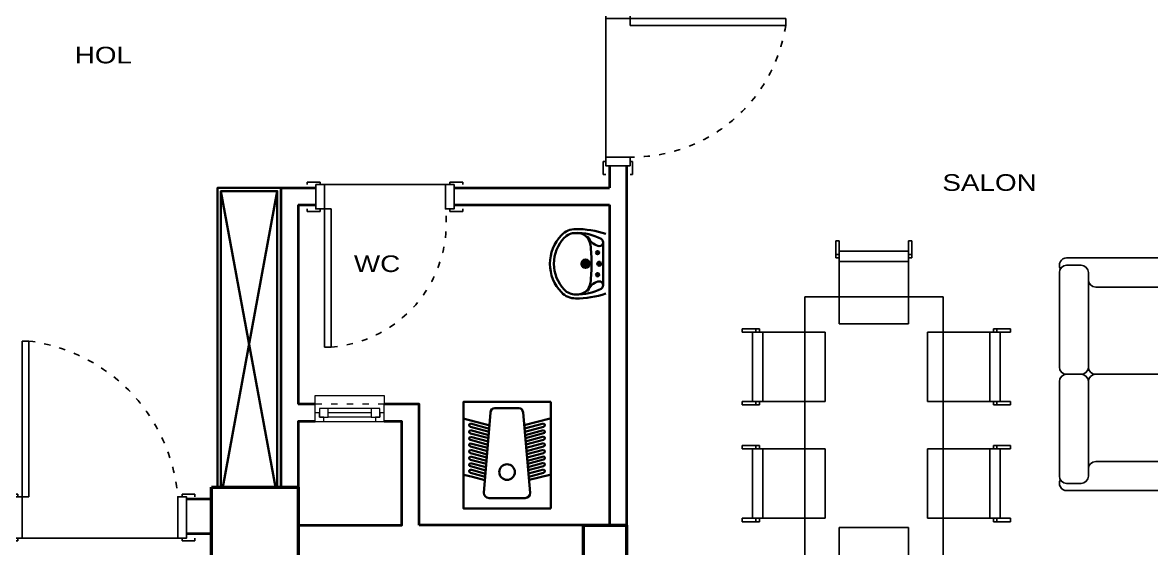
# Model space of a CAD drawing. Header units: millimetres. Extents: x 505988 to 508607, y 4596729 to 4598439.
# Drawn here: x 507600 to 508252, y 4597706 to 4598010 of the extents above; entities that cross this region are included whole.
import ezdxf

# ---------------------------------------------------------------- set-up
doc = ezdxf.new("R2010")
doc.units = ezdxf.units.MM
doc.linetypes.add('ACAD_ISO03W100', pattern=[30, 12, -18])
doc.layers.add('14_ISLAK_MEKAN_TEFRİŞ', color=134, linetype='Continuous')
doc.layers.add('7_TEFRİŞ', color=183, linetype='Continuous')
for name, color, linetype, lineweight in [('duvar_40', 7, 'Continuous', 40), ('KAPI-PEN', 155, 'Continuous', 18), ('KOLON', 40, 'Continuous', 50), ('Pencere', 150, 'Continuous', 25), ('SV', 191, 'Continuous', 15), ('TEFRIS', 127, 'Continuous', 35), ('yazı', 255, 'Continuous', 20)]:
    doc.layers.add(name, color=color, linetype=linetype, lineweight=lineweight)
doc.styles.add('2', font='Arial')

# ---------------------------------------------------------------- blocks, each defined once
blk = doc.blocks.new('sdvfbgh')
at = {"color": 0, "lineweight": 35}
for p, q in [((474802.597929, 4589905.882609), (474802.597929, 4589967.382609)), ((474757.457239, 4589949.184036), (474752.338923, 4589947.889941)), ((474756.198678, 4589946.843594), (474764.702465, 4589949.122176)), ((474757.457239, 4589949.184036), (474764.510632, 4589951.073987)), ((474798.452074, 4589946.775331), (474789.948288, 4589949.053914)), ((474790.116221, 4589950.908428), (474802.058825, 4589947.889941)), ((474752.33824, 4589947.892045), (474752.100419, 4589947.828321)), ((474756.198678, 4589944.979059), (474764.865261, 4589947.301263)), ((474756.198678, 4589943.043594), (474765.042439, 4589945.413272)), ((474756.198678, 4589941.179059), (474765.205234, 4589943.592359)), ((474798.452074, 4589941.110797), (474789.445518, 4589943.524096)), ((474798.452074, 4589942.975331), (474789.608314, 4589945.34501)), ((474798.452074, 4589944.910797), (474789.785492, 4589947.233001)), ((474802.059508, 4589947.892045), (474802.29733, 4589947.828321)), ((474756.198678, 4589939.243594), (474765.378647, 4589941.703359)), ((474756.198678, 4589937.379059), (474765.541443, 4589939.882445)), ((474756.198678, 4589935.443594), (474765.718621, 4589937.994454)), ((474756.198678, 4589933.579059), (474765.881416, 4589936.173541)), ((474798.452074, 4589933.510797), (474788.769336, 4589936.105279)), ((474798.452074, 4589935.375331), (474788.932132, 4589937.926192)), ((474798.452074, 4589937.310797), (474789.10931, 4589939.814183)), ((474798.452074, 4589939.175331), (474789.272106, 4589941.635096)), ((474756.198678, 4589931.643594), (474766.046885, 4589934.282413)), ((474756.198678, 4589929.779059), (474766.22139, 4589932.464637)), ((474756.198678, 4589927.843594), (474766.383094, 4589930.572499)), ((474798.452074, 4589927.775331), (474788.267659, 4589930.504237)), ((474798.452074, 4589929.710797), (474788.429363, 4589932.396374)), ((474798.452074, 4589931.575331), (474788.603868, 4589934.21415)), ((474756.198678, 4589925.979059), (474766.557598, 4589928.754723)), ((474756.198678, 4589924.043594), (474766.734776, 4589926.866732)), ((474756.198678, 4589922.179059), (474766.897572, 4589925.045819)), ((474756.198678, 4589920.243594), (474767.062007, 4589923.154414)), ((474798.452074, 4589920.175331), (474787.588745, 4589923.086151)), ((474798.452074, 4589922.110797), (474787.753181, 4589924.977557)), ((474798.452074, 4589923.975331), (474787.915977, 4589926.79847)), ((474798.452074, 4589925.910797), (474788.093154, 4589928.686461)), ((474752.059011, 4589915.355645), (474767.408668, 4589919.39122)), ((474756.198678, 4589918.379059), (474767.232883, 4589921.335665)), ((474802.338737, 4589915.355645), (474787.255827, 4589919.320636)), ((474798.452074, 4589918.310797), (474787.41787, 4589921.267403))]:
    blk.add_line(p, q, dxfattribs=at)
at = {"color": 0, "lineweight": 35, "flags": 128}
blk.add_lwpolyline([(474802.600207, 4589967.382609), (474752.098453, 4589967.382609), (474752.098453, 4589905.882609), (474802.598453, 4589905.882609)], dxfattribs=at)
blk.add_lwpolyline([(474787.783867, 4589961.382609), (474766.913039, 4589961.382609, 0.412123), (474763.902131, 4589958.40181), (474767.813521, 4589911.884691, 0.40125), (474770.331339, 4589909.382609), (474784.064655, 4589909.382609, 0.40125), (474786.582474, 4589911.884691), (474790.794775, 4589958.40181, 0.412123)], format="xyb", close=True, dxfattribs=at)
at = {"color": 0, "lineweight": 35}
blk.add_circle((474777.348453, 4589946.382609), 4.5, dxfattribs=at)
for centre, start, end in [((474756.47338, 4589945.918368), 106.236436, 254.77942), ((474756.47338, 4589942.118368), 106.236436, 254.77942), ((474798.177373, 4589945.850105), 285.22058, 73.763564), ((474798.177373, 4589942.050105), 285.22058, 73.763564), ((474756.47338, 4589938.318368), 106.236436, 254.77942), ((474798.177373, 4589938.250105), 285.22058, 73.763564), ((474756.47338, 4589934.518368), 106.236436, 254.77942), ((474756.47338, 4589930.718368), 106.236436, 254.77942), ((474798.177373, 4589934.450105), 285.22058, 73.763564), ((474798.177373, 4589930.650105), 285.22058, 73.763564), ((474756.47338, 4589926.918368), 106.236436, 254.77942), ((474756.47338, 4589923.118368), 106.236436, 254.77942), ((474798.177373, 4589926.850105), 285.22058, 73.763564), ((474798.177373, 4589923.050105), 285.22058, 73.763564), ((474756.47338, 4589919.318368), 106.236436, 254.77942), ((474798.177373, 4589919.250105), 285.22058, 73.763564)]:
    blk.add_arc(centre, 0.964555, start, end, dxfattribs=at)
blk = doc.blocks.new('dsfghj')
at = {"color": 0, "lineweight": 35}
for p, q in [((474613.25977, 4590005.703596), (474616.333377, 4590005.703596)), ((474613.565142, 4589997.703596), (474613.565142, 4589999.627204)), ((474614.765142, 4590007.27244), (474614.765142, 4590004.11184)), ((474623.438087, 4589997.703596), (474623.438087, 4590001.164793)), ((474611.521527, 4589997.703596), (474615.551322, 4589997.703596)), ((474613.565142, 4589997.703596), (474613.565142, 4589995.78323)), ((474614.765142, 4589988.095282), (474614.765142, 4589991.384015)), ((474619.581116, 4589997.703596), (474627.216515, 4589997.703596)), ((474623.438087, 4589997.703596), (474623.438087, 4589994.24564)), ((474613.25977, 4589989.703596), (474616.376066, 4589989.703596))]:
    blk.add_line(p, q, dxfattribs=at)
at = {"color": 0, "lineweight": 35, "flags": 128}
for points in [[(474608.765142, 4590019.228803, -0.087514), (474630.725373, 4590022.703472, -0.087514)], [(474621.539049, 4590017.011218, -0.237713), (474614.607578, 4590010.619973, -0.952509), (474612.275247, 4590015.70388, -0.127864), (474630.675929, 4590019.903909)], [(474619.165142, 4589997.703596, -0.028625), (474619.950466, 4590011.409839, -0.380474), (474629.467625, 4590019.913319, -0.380474)], [(474621.539049, 4590017.011218, -1.090035), (474622.187414, 4590016.547656, -1.090035)], [(474630.39066, 4590022.698066, -0.213368), (474640.950673, 4590018.328596, -0.213368)], [(474630.469346, 4590019.899172, -0.213368), (474638.917357, 4590016.403596, -0.191812), (474646.365142, 4589997.703596)], [(474640.950673, 4590018.328596, -0.191812), (474649.165142, 4589997.703596, -0.191812)], [(474615.965142, 4590005.703596, 1), (474613.565142, 4590005.703596, 1)], [(474615.965142, 4590005.703596, -1), (474613.565142, 4590005.703596, -1)], [(474620.438087, 4589997.703596, -1), (474626.438087, 4589997.703596, -1)], [(474621.598087, 4589997.703596, -1), (474625.278087, 4589997.703596, -1)], [(474612.165142, 4589997.703596, -1), (474614.965142, 4589997.703596, -1)], [(474612.165142, 4589997.703596, 1), (474614.965142, 4589997.703596, 1)], [(474619.165142, 4589997.703596, 0.028625), (474619.950466, 4589983.997352, 0.380474), (474629.467625, 4589975.493873, 0.380474)], [(474620.438087, 4589997.703596, 1), (474626.438087, 4589997.703596, 1)], [(474621.598087, 4589997.703596, 1), (474625.278087, 4589997.703596, 1)], [(474630.469346, 4589975.508019, 0.213368), (474638.917357, 4589979.003596, 0.191812), (474646.365142, 4589997.703596)], [(474640.950673, 4589977.078596, 0.191812), (474649.165142, 4589997.703596, 0.191812)], [(474621.539049, 4589978.395973, 0.237713), (474614.607578, 4589984.787218, 0.952509), (474612.275247, 4589979.703311, 0.127864), (474630.675929, 4589975.503282)], [(474615.965142, 4589989.703596, 1), (474613.565142, 4589989.703596, 1)], [(474615.965142, 4589989.703596, -1), (474613.565142, 4589989.703596, -1)], [(474608.765142, 4589976.178388, 0.087514), (474630.725373, 4589972.703719, 0.087514)], [(474621.539049, 4589978.395973, 1.090035), (474622.187414, 4589978.859535, 1.090035)], [(474630.39066, 4589972.709125, 0.213368), (474640.950673, 4589977.078596, 0.213368)]]:
    blk.add_lwpolyline(points, format="xyb", dxfattribs=at)
for points in [[(474610.765142, 4590013.218689), (474610.765142, 4589997.703596)], [(474610.765142, 4589982.188502), (474610.765142, 4589997.703596)], [(474611.722966, 4589997.703596), (474615.551322, 4589997.703596)], [(474620.04732, 4589997.703596), (474626.962938, 4589997.703596)]]:
    blk.add_lwpolyline(points, dxfattribs=at)
blk = doc.blocks.new('*U4')
at = {"layer": 'Pencere', "lineweight": 25, "ltscale": 5}
for p, q in [((-9, 7), (-9, 97)), ((-5, 97), (-9, 97)), ((-5, 7), (-5, 97)), ((-95, 7), (-95, 8.5)), ((-95, 8.5), (-87.5, 8.5)), ((-87.5, 8.5), (-87.5, 7)), ((-5, 7), (-9, 7)), ((-2.5, 7), (-2.5, 8.5)), ((-2.5, 8.5), (5, 8.5)), ((5, 8.5), (5, 7)), ((-95, -7), (-95, -8.5)), ((-95, -8.5), (-87.5, -8.5)), ((-87.5, -8.5), (-87.5, -7)), ((-5, -7), (-85, -7)), ((-2.5, -7), (-2.5, -8.5)), ((-2.5, -8.5), (5, -8.5)), ((5, -8.5), (5, -7))]:
    blk.add_line(p, q, dxfattribs=at)
at = {"layer": 'Pencere', "lineweight": 25, "ltscale": 5, "flags": 128}
for points in [[(-85, -7), (-85, 7), (-90, 7), (-90, -7), (-85, -7)], [(0, -7), (0, 7), (-5, 7), (-5, -7), (0, -7)]]:
    blk.add_lwpolyline(points, dxfattribs=at)
at = {"layer": 'Pencere', "linetype": 'ACAD_ISO03W100', "lineweight": 25, "ltscale": 0.3}
blk.add_arc((4.725012, 8.321101), 89.734737, 98.797976, 180.843556, dxfattribs=at)
blk = doc.blocks.new('*U5')
at = {"layer": 'Pencere', "lineweight": 25, "ltscale": 5}
for p, q in [((-9, 7), (-9, 86.899937)), ((-5, 86.899937), (-9, 86.899937)), ((-5, 7), (-5, 86.899937)), ((-85, 7), (-85, 8.5)), ((-85, 8.5), (-77.5, 8.5)), ((-77.5, 8.5), (-77.5, 7)), ((-5, 7), (-9, 7)), ((-2.5, 7), (-2.5, 8.5)), ((-2.5, 8.5), (5, 8.5)), ((5, 8.5), (5, 7)), ((-85, -7), (-85, -8.5)), ((-85, -8.5), (-77.5, -8.5)), ((-77.5, -8.5), (-77.5, -7)), ((-5, -7), (-75, -7)), ((-2.5, -7), (-2.5, -8.5)), ((-2.5, -8.5), (5, -8.5)), ((5, -8.5), (5, -7))]:
    blk.add_line(p, q, dxfattribs=at)
at = {"layer": 'Pencere', "lineweight": 25, "ltscale": 5, "flags": 128}
for points in [[(-75, -7), (-75, 7), (-80, 7), (-80, -7), (-75, -7)], [(0, -7), (0, 7), (-5, 7), (-5, -7), (0, -7)]]:
    blk.add_lwpolyline(points, dxfattribs=at)
at = {"layer": 'Pencere', "linetype": 'ACAD_ISO03W100', "lineweight": 25, "ltscale": 0.3}
blk.add_arc((-3.520318, 15.164474), 71.944448, 94.36819, 186.516136, dxfattribs=at)
blk = doc.blocks.new('*U6')
at = {"layer": 'Pencere', "lineweight": 25, "ltscale": 5}
for p, q in [((-9, 7), (-9, 97)), ((-5, 97), (-9, 97)), ((-5, 7), (-5, 97)), ((-105, 7), (-105, 8.5)), ((-105, 8.5), (-97.5, 8.5)), ((-97.5, 8.5), (-97.5, 7)), ((-5, 7), (-9, 7)), ((-2.5, 7), (-2.5, 8.5)), ((-2.5, 8.5), (5, 8.5)), ((5, 8.5), (5, 7)), ((-105, -17), (-105, -18.5)), ((-105, -18.5), (-97.5, -18.5)), ((-97.5, -18.5), (-97.5, -17)), ((-5, -17), (-95, -17)), ((-2.5, -17), (-2.5, -18.5)), ((-2.5, -18.5), (5, -18.5)), ((5, -18.5), (5, -17))]:
    blk.add_line(p, q, dxfattribs=at)
at = {"layer": 'Pencere', "lineweight": 25, "ltscale": 5, "flags": 128}
for points in [[(-95, -17), (-95, 7), (-100, 7), (-100, -17), (-95, -17)], [(0, -17), (0, 7), (-5, 7), (-5, -17), (0, -17)]]:
    blk.add_lwpolyline(points, dxfattribs=at)
at = {"layer": 'Pencere', "linetype": 'ACAD_ISO03W100', "lineweight": 25, "ltscale": 0.3}
blk.add_arc((3.59103, -1.12032), 98.92487, 97.312367, 175.291538, dxfattribs=at)
blk = doc.blocks.new('132')
at = {"layer": 'KAPI-PEN', "color": 134, "linetype": 'Continuous', "lineweight": 18}
for p, q in [((25.097827, 10.965131), (-14.902173, 10.965131)), ((-14.902173, 10.965131), (-14.902173, 5.965131)), ((25.097827, 5.965131), (25.097827, 10.965131)), ((-14.902173, 0.965131), (-12.402173, 0.965131)), ((-12.402173, 3.465131), (-7.402173, 3.465131)), ((-12.402173, -1.534869), (-12.402173, 3.465131)), ((-12.402173, 0.965131), (-12.402173, -1.534869)), ((-7.402173, 3.465131), (-7.402173, -1.534869)), ((-7.402173, 3.465131), (17.597827, 3.465131)), ((-7.402173, 0.965131), (17.597827, 0.965131)), ((17.597827, -1.534869), (17.597827, 3.465131)), ((17.597827, 3.465131), (22.597827, 3.465131)), ((22.597827, 3.465131), (22.597827, -1.534869)), ((22.597827, -1.534869), (22.597827, 0.965131)), ((22.597827, 0.965131), (25.097827, 0.965131)), ((-9.902173, -4.034869), (-14.902173, -4.034869)), ((-12.402173, -1.534869), (-9.902173, -1.534869)), ((-7.402173, -1.534869), (-12.402173, -1.534869)), ((-9.902173, -1.534869), (-9.902173, -4.034869)), ((20.097827, -4.034869), (-9.902173, -4.034869)), ((-7.402173, -1.534869), (17.597827, -1.534869)), ((22.597827, -1.534869), (17.597827, -1.534869)), ((20.097827, -4.034869), (20.097827, -1.534869)), ((20.097827, -1.534869), (22.597827, -1.534869)), ((25.097827, -4.034869), (20.097827, -4.034869))]:
    blk.add_line(p, q, dxfattribs=at)
at = {"layer": 'KAPI-PEN', "ltscale": 0.2}
for p, q in [((-14.902173, -4.034869), (-14.902173, 5.965131)), ((-14.902173, 5.965131), (-14.902173, 5.965131)), ((25.097827, -4.034869), (25.097827, 5.965131))]:
    blk.add_line(p, q, dxfattribs=at)
at = {"layer": 'KAPI-PEN', "color": 134, "linetype": 'ACAD_ISO03W100', "lineweight": 18, "ltscale": 0.3}
blk.add_line((-14.902173, 5.965131), (25.097827, 5.965131), dxfattribs=at)
blk = doc.blocks.new('SDFGBHNJ')
at = {"layer": '7_TEFRİŞ'}
for p, q in [((-42948.934588, 12394.475962), (-42883.934588, 12394.475962)), ((-42808.934588, 12394.475962), (-42873.934588, 12394.475962)), ((-42958.934588, 12389.475962), (-42958.934588, 12379.475962)), ((-42953.934588, 12379.475962), (-42953.934588, 12389.475962)), ((-42878.934588, 12379.475962), (-42878.934588, 12389.475962)), ((-42878.934588, 12379.475962), (-42878.934588, 12389.475962)), ((-42803.934588, 12379.475962), (-42803.934588, 12389.475962)), ((-42798.934588, 12389.475962), (-42798.934588, 12379.475962)), ((-42958.934588, 12379.475962), (-42958.934588, 12314.475962)), ((-42798.934588, 12379.475962), (-42798.934588, 12314.475962)), ((-42948.934588, 12374.475962), (-42943.934588, 12374.475962)), ((-42943.934588, 12374.475962), (-42888.934588, 12374.475962)), ((-42888.934588, 12374.475962), (-42883.934588, 12374.475962)), ((-42868.934588, 12374.475962), (-42873.934588, 12374.475962)), ((-42808.934588, 12374.475962), (-42868.934588, 12374.475962)), ((-42938.934588, 12369.475962), (-42938.934588, 12314.475962)), ((-42878.934588, 12369.475962), (-42878.934588, 12309.475962)), ((-42818.934588, 12369.475962), (-42818.934588, 12314.475962)), ((-42953.934588, 12309.475962), (-42943.934588, 12309.475962)), ((-42948.934588, 12309.475962), (-42948.934588, 12306.475962)), ((-42803.934588, 12309.475962), (-42813.934588, 12309.475962)), ((-42808.934588, 12309.475962), (-42808.934588, 12306.475962)), ((-42946.934588, 12304.475962), (-42883.934588, 12304.475962)), ((-42810.934588, 12304.475962), (-42873.934588, 12304.475962))]:
    blk.add_line(p, q, dxfattribs=at)
for centre, radius, start, end in [((-42953.934588, 12389.475962), 5, 60, 180), ((-42948.934588, 12389.475962), 5, 90, 180), ((-42883.934588, 12389.475962), 5, 0, 90), ((-42873.934588, 12389.475962), 5, 90, 180), ((-42808.934588, 12389.475962), 5, 0, 90), ((-42803.934588, 12389.475962), 5, 0, 120), ((-42948.934588, 12379.475962), 5, 180, 270), ((-42883.934588, 12379.475962), 5, 270, 0), ((-42873.934588, 12379.475962), 5, 180, 270), ((-42808.934588, 12379.475962), 5, 270, 0), ((-42943.934588, 12369.475962), 5, 0, 90), ((-42883.934588, 12369.475962), 5, 0, 90), ((-42873.934588, 12369.475962), 5, 90, 180), ((-42813.934588, 12369.475962), 5, 90, 180), ((-42953.934588, 12314.475962), 5, 180, 270), ((-42943.934588, 12314.475962), 5, 270, 0), ((-42883.934588, 12309.475962), 5, 270, 0), ((-42873.934588, 12309.475962), 5, 180, 270), ((-42813.934588, 12314.475962), 5, 180, 270), ((-42803.934588, 12314.475962), 5, 270, 0), ((-42946.934588, 12306.475962), 2, 180, 270), ((-42810.934588, 12306.475962), 2, 270, 0)]:
    blk.add_arc(centre, radius, start, end, dxfattribs=at)
blk = doc.blocks.new('ımasa')
at = {"layer": '7_TEFRİŞ'}
for p, q in [((22616.977771, 5631.319269), (22616.97777, 5621.36217)), ((22618.977771, 5631.319269), (22616.977771, 5631.319269)), ((22618.97777, 5625.362169), (22618.977771, 5631.319269)), ((22658.977769, 5631.319269), (22658.977769, 5625.362169)), ((22660.97777, 5631.319269), (22658.977769, 5631.319269)), ((22660.97777, 5621.36217), (22660.97777, 5631.319269)), ((22616.97777, 5621.36217), (22618.97777, 5621.36217)), ((22618.97777, 5623.362171), (22616.977771, 5623.362171)), ((22618.97777, 5625.362169), (22618.97777, 5583.362171)), ((22658.977772, 5625.362169), (22618.97777, 5625.362169)), ((22618.97777, 5621.36217), (22618.97777, 5623.362171)), ((22660.97777, 5623.362171), (22658.977769, 5623.362171)), ((22658.977769, 5623.362171), (22658.977769, 5621.36217)), ((22658.977769, 5621.36217), (22660.97777, 5621.36217)), ((22658.977772, 5583.362171), (22658.977772, 5625.362169)), ((22618.97777, 5619.362169), (22658.977772, 5619.362169)), ((22679.198008, 5598.815411), (22599.198008, 5598.815411)), ((22599.198008, 5598.815411), (22599.198008, 5448.815411)), ((22679.198008, 5448.815411), (22679.198008, 5598.815411)), ((22562.886879, 5580.503722), (22572.843978, 5580.503723)), ((22562.886879, 5578.503723), (22562.886879, 5580.503723)), ((22570.843977, 5578.503723), (22570.843977, 5580.503723)), ((22572.843978, 5580.503723), (22572.843978, 5578.503723)), ((22618.97777, 5583.362171), (22658.977772, 5583.362171)), ((22708.116392, 5580.503723), (22708.116392, 5578.503723)), ((22718.073491, 5580.503722), (22708.116392, 5580.503723)), ((22710.116393, 5578.503723), (22710.116393, 5580.503723)), ((22718.073491, 5578.503723), (22718.073491, 5580.503723)), ((22568.843978, 5578.503723), (22562.886879, 5578.503723)), ((22568.843978, 5578.503723), (22610.843977, 5578.503723)), ((22568.843978, 5538.503721), (22568.843978, 5578.503723)), ((22572.843978, 5578.503723), (22570.843977, 5578.503723)), ((22574.843979, 5578.503723), (22574.843979, 5538.503721)), ((22610.843977, 5578.503723), (22610.843977, 5538.503721)), ((22670.116393, 5578.503723), (22670.116392, 5538.503721)), ((22712.116391, 5578.503723), (22670.116393, 5578.503723)), ((22706.116391, 5578.503723), (22706.116391, 5538.503721)), ((22708.116392, 5578.503723), (22710.116393, 5578.503723)), ((22712.116391, 5578.503723), (22718.073491, 5578.503723)), ((22712.116391, 5538.503721), (22712.116391, 5578.503723)), ((22562.886879, 5538.503724), (22568.843978, 5538.503724)), ((22562.886879, 5536.503723), (22562.886879, 5538.503724)), ((22572.843978, 5536.503723), (22562.886879, 5536.503723)), ((22610.843977, 5538.503721), (22568.843978, 5538.503721)), ((22570.843977, 5536.503723), (22570.843977, 5538.503724)), ((22570.843977, 5538.503724), (22572.843978, 5538.503724)), ((22572.843978, 5538.503724), (22572.843978, 5536.503723)), ((22670.116392, 5538.503721), (22712.116391, 5538.503721)), ((22708.116392, 5538.503724), (22708.116392, 5536.503723)), ((22710.116393, 5538.503724), (22708.116392, 5538.503724)), ((22708.116392, 5536.503723), (22718.073491, 5536.503723)), ((22710.116393, 5536.503723), (22710.116393, 5538.503724)), ((22718.073491, 5538.503724), (22712.116391, 5538.503724)), ((22718.073491, 5536.503723), (22718.073491, 5538.503724)), ((22572.843977, 5512.988629), (22562.886878, 5512.988629)), ((22562.886878, 5512.988629), (22562.886878, 5510.988628)), ((22562.886878, 5510.988628), (22568.843978, 5510.988628)), ((22610.843977, 5510.988631), (22568.843978, 5510.988631)), ((22568.843978, 5510.988631), (22568.843978, 5470.988629)), ((22570.843976, 5512.988629), (22570.843976, 5510.988628)), ((22570.843976, 5510.988628), (22572.843977, 5510.988628)), ((22572.843977, 5510.988628), (22572.843977, 5512.988629)), ((22574.843978, 5470.988629), (22574.843978, 5510.988631)), ((22610.843976, 5470.988629), (22610.843977, 5510.988631)), ((22670.116392, 5470.988629), (22670.116392, 5510.988631)), ((22670.116392, 5510.988631), (22712.11639, 5510.988631)), ((22706.11639, 5470.988629), (22706.11639, 5510.988631)), ((22708.116391, 5510.988628), (22708.116391, 5512.988629)), ((22708.116391, 5512.988629), (22718.07349, 5512.988629)), ((22710.116392, 5510.988628), (22708.116391, 5510.988628)), ((22710.116392, 5512.988629), (22710.116392, 5510.988628)), ((22712.11639, 5510.988631), (22712.11639, 5470.988629)), ((22718.07349, 5510.988628), (22712.11639, 5510.988628)), ((22718.07349, 5512.988629), (22718.07349, 5510.988628)), ((22568.843978, 5470.988629), (22562.886878, 5470.988629)), ((22562.886878, 5470.988629), (22562.886878, 5468.988629)), ((22568.843978, 5470.988629), (22610.843976, 5470.988629)), ((22572.843977, 5470.988629), (22570.843976, 5470.988629)), ((22570.843976, 5470.988629), (22570.843976, 5468.988629)), ((22572.843977, 5468.988629), (22572.843977, 5470.988629)), ((22712.11639, 5470.988629), (22670.116392, 5470.988629)), ((22708.116391, 5468.988629), (22708.116391, 5470.988629)), ((22708.116391, 5470.988629), (22710.116392, 5470.988629)), ((22710.116392, 5470.988629), (22710.116392, 5468.988629)), ((22712.11639, 5470.988629), (22718.07349, 5470.988629)), ((22718.07349, 5470.988629), (22718.07349, 5468.988629)), ((22562.886878, 5468.98863), (22572.843977, 5468.988629)), ((22618.97777, 5465.72983), (22658.977772, 5465.729831)), ((22618.97777, 5423.729832), (22618.97777, 5465.72983)), ((22658.977772, 5465.729831), (22658.977772, 5423.729832)), ((22718.07349, 5468.98863), (22708.116391, 5468.988629)), ((22599.198008, 5448.815411), (22679.198008, 5448.815411)), ((22616.97777, 5427.729831), (22618.97777, 5427.729831)), ((22616.977771, 5417.772732), (22616.97777, 5427.729831)), ((22618.97777, 5425.72983), (22616.97777, 5425.72983)), ((22618.97777, 5429.729832), (22658.977772, 5429.729832)), ((22618.97777, 5427.729831), (22618.97777, 5425.72983)), ((22658.977769, 5427.729831), (22660.97777, 5427.729831)), ((22658.977769, 5425.72983), (22658.977769, 5427.729831)), ((22660.97777, 5425.72983), (22658.977769, 5425.72983)), ((22660.97777, 5427.729831), (22660.97777, 5417.772732)), ((22618.97777, 5417.772732), (22616.97777, 5417.772732)), ((22618.97777, 5423.729832), (22618.97777, 5417.772732)), ((22658.977772, 5423.729832), (22618.97777, 5423.729832)), ((22658.977769, 5417.772732), (22658.977769, 5423.729832)), ((22660.97777, 5417.772732), (22658.977769, 5417.772732))]:
    blk.add_line(p, q, dxfattribs=at)
blk = doc.blocks.new('13')
at = {"layer": 'TEFRIS'}
for p, q in [((507745.91549, 4597741.36061), (507714.422257, 4597912.360568)), ((507746.982551, 4597912.360568), (507715.489318, 4597741.36061))]:
    blk.add_line(p, q, dxfattribs=at)
at = {"layer": 'TEFRIS', "flags": 128}
for points in [[(507748.982551, 4597741.36061), (507748.982551, 4597914.360568), (507712.422257, 4597914.360568), (507712.422257, 4597741.36061)], [(507746.982551, 4597741.36061), (507746.982551, 4597912.360568), (507714.422257, 4597912.360568), (507714.422257, 4597741.36061)]]:
    blk.add_lwpolyline(points, dxfattribs=at)

msp = doc.modelspace()

# ---------------------------------------------------------------- linework, layer by layer
at = {"layer": 'duvar_40'}
for p, q in [((507938.982489, 4597927.068002), (507938.982489, 4597914.360568)), ((507948.982489, 4597927.068002), (507948.982489, 4597719.360568)), ((507748.982551, 4597914.360568), (507748.982551, 4597741.36061)), ((507748.982551, 4597914.360568), (507769.203225, 4597914.360568)), ((507849.203225, 4597914.360568), (507938.982489, 4597914.360568)), ((507758.982551, 4597904.360568), (507758.982551, 4597789.360568)), ((507758.982551, 4597904.360568), (507769.203225, 4597904.360568)), ((507849.203225, 4597904.360568), (507938.982489, 4597904.360568)), ((507938.982489, 4597904.360568), (507938.982489, 4597719.360831)), ((507708.982598, 4597734.360568), (507694.411553, 4597734.360568)), ((507923.982215, 4597719.360568), (507828.982551, 4597719.360568)), ((507708.982489, 4597714.360568), (507694.411553, 4597714.360568)), ((507708.982489, 4597714.360568), (507708.982489, 4597664.441326))]:
    msp.add_line(p, q, dxfattribs=at)
at = {"layer": 'duvar_40', "flags": 128}
for points in [[(507768.830789, 4597789.360568), (507758.982551, 4597789.360568)], [(507828.982551, 4597719.360568), (507828.982551, 4597789.360568), (507808.830789, 4597789.360568)], [(507768.830789, 4597779.360568), (507758.982551, 4597779.360568), (507758.982551, 4597719.360568), (507818.982551, 4597719.360568), (507818.982551, 4597779.360568), (507808.830789, 4597779.360568)]]:
    msp.add_lwpolyline(points, dxfattribs=at)
at = {"layer": 'KOLON', "flags": 128}
for points in [[(507708.9823, 4597741.36061), (507758.982253, 4597741.36061), (507758.982253, 4597691.360656), (507708.9823, 4597691.360656)], [(507923.982215, 4597719.360831), (507948.982191, 4597719.360831), (507948.982191, 4597449.360732), (507923.982215, 4597449.360732)]]:
    msp.add_lwpolyline(points, close=True, dxfattribs=at)

# ---------------------------------------------------------------- block references
at = {"layer": '14_ISLAK_MEKAN_TEFRİŞ', "xscale": -0.8, "yscale": 0.8, "zscale": 0.8}
msp.add_blockref('dsfghj', (887623.995062, 925872.254225), dxfattribs=at)
at = {"layer": '14_ISLAK_MEKAN_TEFRİŞ', "xscale": -1, "rotation": 180}
msp.add_blockref('sdvfbgh', (33102.492349, 9187696.434674), dxfattribs=at)
at = {"layer": '7_TEFRİŞ'}
for name, p in [('13', (0, 0)), ('ımasa', (485452.887589, 4592252.40303))]:
    msp.add_blockref(name, p, dxfattribs=at)
at = {"layer": '7_TEFRİŞ', "xscale": 0.84, "yscale": 0.84, "zscale": 0.84, "rotation": 90}
msp.add_blockref('SDFGBHNJ', (518610.531921, 4633824.846046), dxfattribs=at)
at = {"layer": 'KOLON', "xscale": -1, "rotation": 270}
msp.add_blockref('*U4', (507943.94461, 4598017.068002), dxfattribs=at)
at = {"layer": 'KOLON', "rotation": 180}
msp.add_blockref('*U5', (507769.203225, 4597909.139387), dxfattribs=at)
at = {"layer": 'KOLON', "xscale": -1}
msp.add_blockref('*U6', (507594.411553, 4597728.78214), dxfattribs=at)
at = {"layer": 'SV', "xscale": -1}
msp.add_blockref('132', (507793.928617, 4597783.395437), dxfattribs=at)

# ---------------------------------------------------------------- texts
at = {"layer": 'yazı', "style": '2', "width": 1.2}
for s, p in [('HOL', (507629.874756, 4597986.184169)), ('SALON', (508131.53511, 4597912.536839)), ('WC', (507791.284922, 4597865.629404))]:
    msp.add_text(s, height=9.600136, dxfattribs=at).set_placement(p)

doc.saveas('drawing.dxf')
